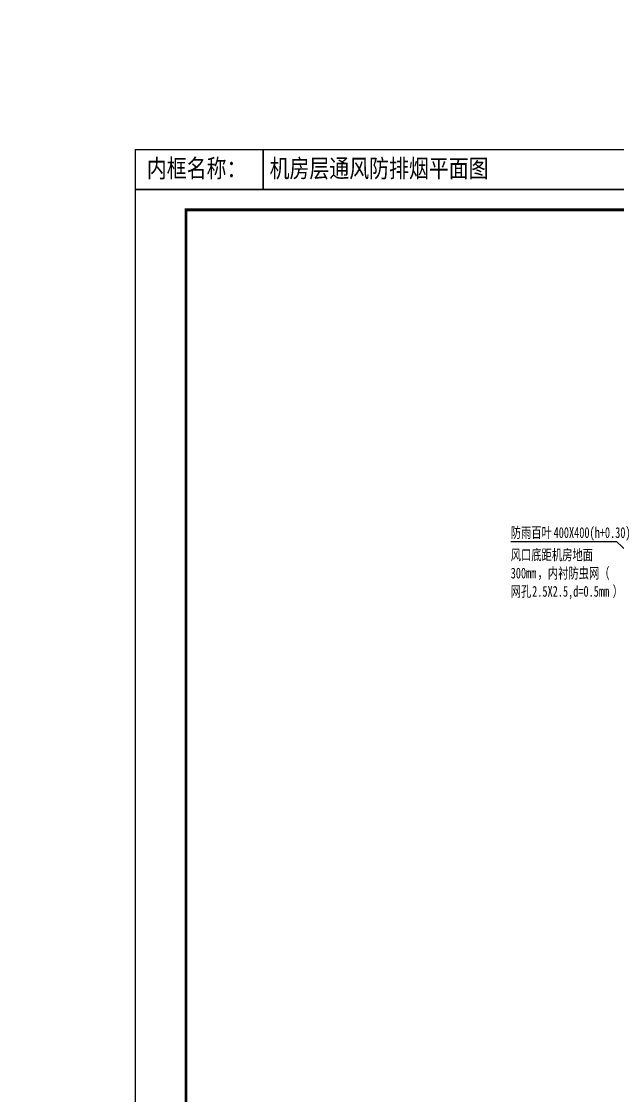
# Model space of a CAD drawing. Extents: x 3076 to 2381076, y 96010 to 1796010.
# Drawn here: x 370946 to 385649, y 884762 to 911272 of the extents above; entities that cross this region are included whole.
import ezdxf

# ---------------------------------------------------------------- set-up
doc = ezdxf.new("R2010")
doc.units = 0
doc.header["$LTSCALE"] = 1000
doc.layers.get('0').update_dxf_attribs({"linetype": 'CONTINUOUS'})
doc.layers.add('C-SHET-SHET', color=7, linetype='CONTINUOUS')
doc.layers.add('H-DIMS', color=7, linetype='CONTINUOUS')
doc.layers.add('内框', color=8, linetype='CONTINUOUS', plot=False)
doc.styles.add('TH-STYLE1', font='', dxfattribs={"width": 0.7})
doc.styles.add('黑体', font='simhei.ttf')
doc.styles.get('TH-STYLE1').set_extended_font_data('SimSun')

# ---------------------------------------------------------------- blocks, each defined once
blk = doc.blocks.new('THAPE_A0L_inner')
at = {"layer": '内框'}
for p, q in [((0, 860.8), (0, 841)), ((0, 860.8), (378, 860.8)), ((63, 841), (63, 860.8)), ((63, 860.8), (63, 841)), ((0, 841), (63, 841)), ((36, 841), (0, 841)), ((108, 841), (36, 841)), ((63, 841), (335.4, 841)), ((252, 841), (108, 841))]:
    blk.add_line(p, q, dxfattribs=at)
blk.add_lwpolyline([(0, 0), (1189, 0), (1189, 841), (0, 841)], close=True, dxfattribs=at)
at = {"layer": '内框', "const_width": 1.4}
blk.add_lwpolyline([(25, 831), (25, 10), (1179, 10), (1179, 831)], close=True, dxfattribs=at)
at = {"layer": '内框', "style": '黑体', "width": 0.8}
blk.add_text('内框名称：', height=9, dxfattribs=at).set_placement((5.69, 846.97))
blk.add_attdef('内框名称', (66.25, 846.96), '', height=9, dxfattribs=at)
blk = doc.blocks.new('201311_THAPE_A0L')
blk.add_lwpolyline([(0, 0), (1189, 0), (1189, 841), (0, 841)], close=True)
at = {"const_width": 1.4}
blk.add_lwpolyline([(25, 831), (25, 10), (1179, 10), (1179, 831)], close=True, dxfattribs=at)

msp = doc.modelspace()

# ---------------------------------------------------------------- linework, layer by layer
at = {"const_width": 0.1}
msp.add_lwpolyline([(375003.9, 906624.9), (428703.9, 906624.9)], dxfattribs=at)
at = {"layer": 'H-DIMS', "color": 7}
for p, q in [((385635.3, 898424.9), (383014.3, 898424.9)), ((389083, 895184.9), (385635.3, 898424.9))]:
    msp.add_line(p, q, dxfattribs=at)
at = {"layer": '内框', "const_width": 0.1}
msp.add_lwpolyline([(371503.9, 911272.4), (437601, 911272.4), (437601, 813688.7), (373058.5, 813688.7), (373058.5, 774121.3), (437664.1, 774121.3), (437664.1, 670351.4), (370946.1, 670351.4), (370946.1, 911272.4), (371503.9, 911272.4)], dxfattribs=at)

# ---------------------------------------------------------------- block references
at = {"layer": 'C-SHET-SHET', "xscale": 50, "yscale": 50, "zscale": 50}
msp.add_blockref('201311_THAPE_A0L', (373753.9, 865074.9), dxfattribs=at)
at = {"layer": '内框', "xscale": 50, "yscale": 50, "zscale": 50}
msp.add_blockref('THAPE_A0L_inner', (373753.9, 865074.9), dxfattribs=at).add_auto_attribs({'内框名称': '机房层通风防排烟平面图'})

# ---------------------------------------------------------------- texts
at = {"layer": 'H-DIMS', "color": 7, "style": 'TH-STYLE1', "width": 0.7}
for s, height, p in [('防雨百叶', 265.82, (383014.3, 898525)), ('400X400(h+0.30)', 265.823, (384072.8, 898525)), ('风口底距机房地面', 265.82, (383014.3, 897974.8)), ('300mm', 265.82, (383014.3, 897524.7)), ('，内衬防虫网（', 265.82, (383675.9, 897524.7)), ('网孔', 265.82, (383014.3, 897074.6)), ('）', 265.8, (385528.4, 897074.6)), ('2.5X2.5,d=0.5mm', 265.823, (383543.6, 897074.6))]:
    msp.add_text(s, height=height, dxfattribs=at).set_placement(p)

doc.saveas('drawing.dxf')
